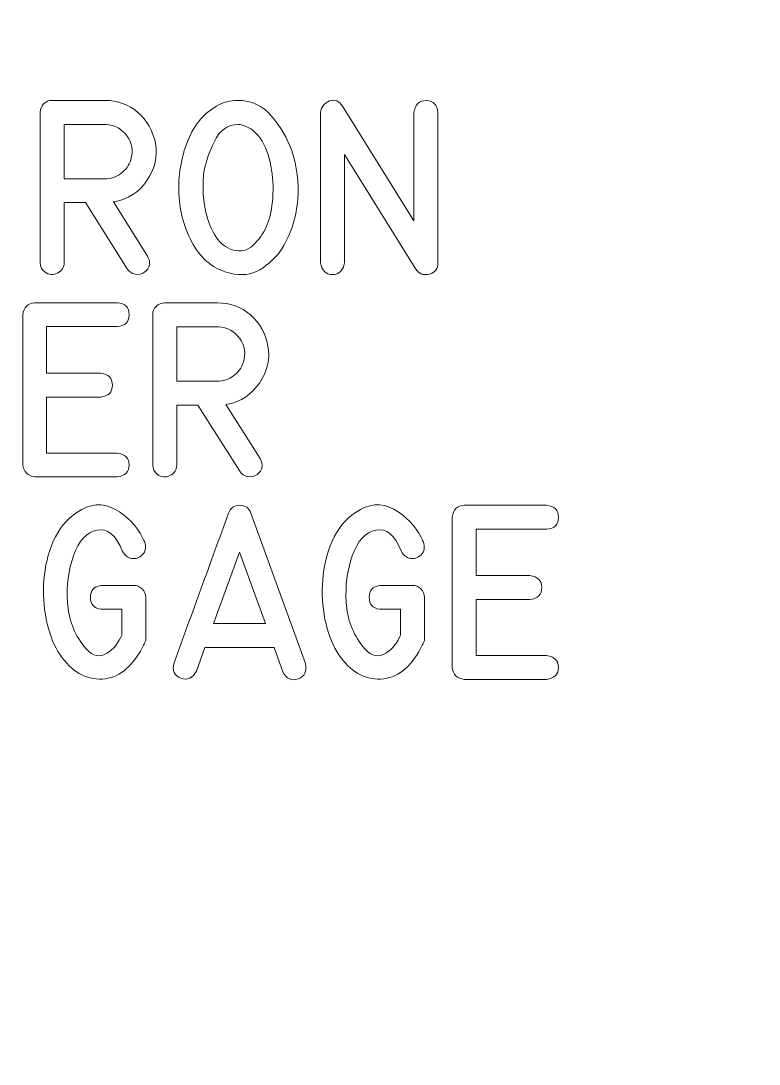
# Model space of a CAD drawing. Header units: millimetres. Extents: x -247 to 282, y -81 to 81.
# Drawn here: x -204.45 to -189.5, y -1.29 to 19.85 of the extents above; entities that cross this region are included whole.
import ezdxf

# ---------------------------------------------------------------- set-up
doc = ezdxf.new("R2010")
doc.units = ezdxf.units.MM
doc.header["$MEASUREMENT"] = 0
doc.layers.add('Engrave', color=7, linetype='Continuous')
doc.layers.add('Indicators', color=7, linetype='Continuous')

msp = doc.modelspace()

# ---------------------------------------------------------------- linework, layer by layer
at = {"layer": 'Engrave', "color": 240, "lineweight": 9}
for points, knots in [([(-201.8882, 15.0863), (-201.8147, 14.9564), (-201.8353, 14.8476), (-201.9499, 14.7588), (-201.9499, 14.7588), (-202.0052, 14.72), (-202.0687, 14.7065), (-202.1404, 14.7195), (-202.1404, 14.7195), (-202.2121, 14.7318), (-202.2645, 14.7677), (-202.298, 14.8259), (-202.298, 14.8259), (-202.298, 14.8259), (-203.147, 16.1682), (-203.147, 16.1682), (-203.147, 16.1682), (-203.147, 16.1682), (-203.578, 16.1682), (-203.578, 16.1682), (-203.578, 16.1682), (-203.578, 16.1682), (-203.578, 14.9552), (-203.578, 14.9552), (-203.578, 14.9552), (-203.578, 14.8553), (-203.6232, 14.7835), (-203.7138, 14.7389), (-203.7138, 14.7389), (-203.8049, 14.6948), (-203.8896, 14.703), (-203.9689, 14.7641), (-203.9689, 14.7641), (-204.0319, 14.8112), (-204.0636, 14.8747), (-204.0636, 14.9552), (-204.0636, 14.9552), (-204.0636, 14.9552), (-204.0636, 17.999), (-204.0636, 17.999), (-204.0636, 17.999), (-204.0636, 18.0655), (-204.0401, 18.1225), (-203.9936, 18.1695), (-203.9936, 18.1695), (-203.9472, 18.2166), (-203.8902, 18.2401), (-203.8225, 18.2401), (-203.8225, 18.2401), (-203.8225, 18.2401), (-202.7531, 18.2401), (-202.7531, 18.2401), (-202.7531, 18.2401), (-202.4955, 18.2401), (-202.2721, 18.1584), (-202.0828, 17.9949), (-202.0828, 17.9949), (-201.8935, 17.8309), (-201.7753, 17.6233), (-201.7294, 17.3717), (-201.7294, 17.3717), (-201.6812, 17.1018), (-201.7383, 16.8496), (-201.9011, 16.615), (-201.9011, 16.615), (-202.0634, 16.3798), (-202.2792, 16.2375), (-202.5479, 16.187), (-202.5479, 16.187), (-202.5479, 16.187), (-202.5808, 16.1817), (-202.5808, 16.1817), (-202.5808, 16.1817), (-202.5808, 16.1817), (-201.8882, 15.0863), (-201.8882, 15.0863)], [0, 0, 0, 0, 0.05, 0.05, 0.05, 0.05, 0.1, 0.1, 0.1, 0.1, 0.15, 0.15, 0.15, 0.15, 0.2, 0.2, 0.2, 0.2, 0.25, 0.25, 0.25, 0.25, 0.3, 0.3, 0.3, 0.3, 0.35, 0.35, 0.35, 0.35, 0.4, 0.4, 0.4, 0.4, 0.45, 0.45, 0.45, 0.45, 0.5, 0.5, 0.5, 0.5, 0.55, 0.55, 0.55, 0.55, 0.6, 0.6, 0.6, 0.6, 0.65, 0.65, 0.65, 0.65, 0.7, 0.7, 0.7, 0.7, 0.75, 0.75, 0.75, 0.75, 0.8, 0.8, 0.8, 0.8, 0.85, 0.85, 0.85, 0.85, 0.9, 0.9, 0.9, 0.9, 1, 1, 1, 1]), ([(-198.9649, 17.2253), (-198.8596, 16.9072), (-198.8196, 16.5774), (-198.8455, 16.2352), (-198.8455, 16.2352), (-198.8714, 15.893), (-198.9654, 15.5808), (-199.1271, 15.298), (-199.1271, 15.298), (-199.2294, 15.1222), (-199.3688, 14.9729), (-199.5458, 14.85), (-199.5458, 14.85), (-199.7227, 14.7271), (-199.9179, 14.6842), (-200.1314, 14.7212), (-200.1314, 14.7212), (-200.4794, 14.7818), (-200.7458, 14.9635), (-200.9304, 15.2651), (-200.9304, 15.2651), (-201.1156, 15.5673), (-201.2214, 15.9036), (-201.2485, 16.274), (-201.2485, 16.274), (-201.2755, 16.6444), (-201.2255, 17.0048), (-201.0985, 17.3564), (-201.0985, 17.3564), (-200.9715, 17.708), (-200.7693, 17.9632), (-200.4912, 18.1231), (-200.4912, 18.1231), (-200.3559, 18.2013), (-200.2137, 18.2401), (-200.0661, 18.2401), (-200.0661, 18.2401), (-199.7833, 18.2401), (-199.5528, 18.1337), (-199.3735, 17.9208), (-199.3735, 17.9208), (-199.1942, 17.7074), (-199.0583, 17.4758), (-198.9649, 17.2253)], [0, 0, 0, 0, 0.0833333, 0.0833333, 0.0833333, 0.0833333, 0.1666667, 0.1666667, 0.1666667, 0.1666667, 0.25, 0.25, 0.25, 0.25, 0.3333333, 0.3333333, 0.3333333, 0.3333333, 0.4166667, 0.4166667, 0.4166667, 0.4166667, 0.5, 0.5, 0.5, 0.5, 0.5833333, 0.5833333, 0.5833333, 0.5833333, 0.6666667, 0.6666667, 0.6666667, 0.6666667, 0.75, 0.75, 0.75, 0.75, 0.8333333, 0.8333333, 0.8333333, 0.8333333, 1, 1, 1, 1]), ([(-196.004, 14.9499), (-196.004, 14.8294), (-196.0622, 14.753), (-196.1786, 14.72), (-196.1786, 14.72), (-196.2956, 14.6877), (-196.3855, 14.7218), (-196.4502, 14.8229), (-196.4502, 14.8229), (-196.4502, 14.8229), (-197.8972, 17.143), (-197.8972, 17.143), (-197.8972, 17.143), (-197.8972, 17.143), (-197.8972, 14.9499), (-197.8972, 14.9499), (-197.8972, 14.9499), (-197.9224, 14.7894), (-198.0036, 14.7089), (-198.1406, 14.7089), (-198.1406, 14.7089), (-198.2781, 14.7089), (-198.3587, 14.7894), (-198.3828, 14.9499), (-198.3828, 14.9499), (-198.3828, 14.9499), (-198.3828, 17.992), (-198.3828, 17.992), (-198.3828, 17.992), (-198.3657, 18.1113), (-198.3046, 18.1901), (-198.1994, 18.2283), (-198.1994, 18.2283), (-198.0941, 18.266), (-198.0065, 18.2301), (-197.9365, 18.1213), (-197.9365, 18.1213), (-197.9365, 18.1213), (-196.4896, 15.7978), (-196.4896, 15.7978), (-196.4896, 15.7978), (-196.4896, 15.7978), (-196.4896, 17.992), (-196.4896, 17.992), (-196.4896, 17.992), (-196.4678, 18.156), (-196.3844, 18.2377), (-196.2391, 18.236), (-196.2391, 18.236), (-196.0939, 18.2342), (-196.0157, 18.1531), (-196.004, 17.992), (-196.004, 17.992), (-196.004, 17.992), (-196.004, 14.9499), (-196.004, 14.9499)], [0, 0, 0, 0, 0.0666667, 0.0666667, 0.0666667, 0.0666667, 0.1333333, 0.1333333, 0.1333333, 0.1333333, 0.2, 0.2, 0.2, 0.2, 0.2666667, 0.2666667, 0.2666667, 0.2666667, 0.3333333, 0.3333333, 0.3333333, 0.3333333, 0.4, 0.4, 0.4, 0.4, 0.4666667, 0.4666667, 0.4666667, 0.4666667, 0.5333333, 0.5333333, 0.5333333, 0.5333333, 0.6, 0.6, 0.6, 0.6, 0.6666667, 0.6666667, 0.6666667, 0.6666667, 0.7333333, 0.7333333, 0.7333333, 0.7333333, 0.8, 0.8, 0.8, 0.8, 0.8666667, 0.8666667, 0.8666667, 0.8666667, 1, 1, 1, 1]), ([(-202.7531, 16.652), (-202.6355, 16.652), (-202.5273, 16.6873), (-202.4279, 16.7591), (-202.4279, 16.7591), (-202.3286, 16.8302), (-202.2621, 16.9231), (-202.2274, 17.0377), (-202.2274, 17.0377), (-202.1733, 17.2147), (-202.198, 17.3746), (-202.3015, 17.5175), (-202.3015, 17.5175), (-202.405, 17.6604), (-202.5473, 17.7392), (-202.7284, 17.7545), (-202.7284, 17.7545), (-202.7284, 17.7545), (-203.578, 17.7545), (-203.578, 17.7545), (-203.578, 17.7545), (-203.578, 17.7545), (-203.578, 16.652), (-203.578, 16.652), (-203.578, 16.652), (-203.578, 16.652), (-202.7531, 16.652), (-202.7531, 16.652)], [0, 0, 0, 0, 0.125, 0.125, 0.125, 0.125, 0.25, 0.25, 0.25, 0.25, 0.375, 0.375, 0.375, 0.375, 0.5, 0.5, 0.5, 0.5, 0.625, 0.625, 0.625, 0.625, 0.75, 0.75, 0.75, 0.75, 1, 1, 1, 1]), ([(-200.052, 17.7509), (-200.2631, 17.7509), (-200.423, 17.6375), (-200.5317, 17.4099), (-200.5317, 17.4099), (-200.6405, 17.1824), (-200.7087, 16.9884), (-200.7375, 16.8278), (-200.7375, 16.8278), (-200.7593, 16.7103), (-200.7675, 16.5686), (-200.7616, 16.4022), (-200.7616, 16.4022), (-200.7558, 16.2358), (-200.7316, 16.0712), (-200.6893, 15.9089), (-200.6893, 15.9089), (-200.647, 15.746), (-200.5829, 15.5996), (-200.4982, 15.4697), (-200.4982, 15.4697), (-200.413, 15.3392), (-200.3019, 15.2527), (-200.1643, 15.2104), (-200.1643, 15.2104), (-200.0032, 15.1598), (-199.8644, 15.1916), (-199.748, 15.3056), (-199.748, 15.3056), (-199.6316, 15.4203), (-199.5434, 15.5414), (-199.4834, 15.6702), (-199.4834, 15.6702), (-199.4229, 15.8025), (-199.3811, 15.9753), (-199.3588, 16.1905), (-199.3588, 16.1905), (-199.3364, 16.4051), (-199.3417, 16.6197), (-199.3741, 16.8337), (-199.3741, 16.8337), (-199.407, 17.0477), (-199.4711, 17.2406), (-199.5663, 17.4123), (-199.5663, 17.4123), (-199.6616, 17.5839), (-199.7974, 17.6933), (-199.9726, 17.7403), (-199.9726, 17.7403), (-199.9955, 17.7474), (-200.022, 17.7509), (-200.052, 17.7509)], [0, 0, 0, 0, 0.0714286, 0.0714286, 0.0714286, 0.0714286, 0.1428571, 0.1428571, 0.1428571, 0.1428571, 0.2142857, 0.2142857, 0.2142857, 0.2142857, 0.2857143, 0.2857143, 0.2857143, 0.2857143, 0.3571429, 0.3571429, 0.3571429, 0.3571429, 0.4285714, 0.4285714, 0.4285714, 0.4285714, 0.5, 0.5, 0.5, 0.5, 0.5714286, 0.5714286, 0.5714286, 0.5714286, 0.6428571, 0.6428571, 0.6428571, 0.6428571, 0.7142857, 0.7142857, 0.7142857, 0.7142857, 0.7857143, 0.7857143, 0.7857143, 0.7857143, 0.8571429, 0.8571429, 0.8571429, 0.8571429, 1, 1, 1, 1]), ([(-202.5043, 13.6564), (-202.5043, 13.6564), (-203.9324, 13.6564), (-203.9324, 13.6564), (-203.9324, 13.6564), (-203.9324, 13.6564), (-203.9324, 12.714), (-203.9324, 12.714), (-203.9324, 12.714), (-203.9324, 12.714), (-202.8435, 12.714), (-202.8435, 12.714), (-202.8435, 12.714), (-202.6807, 12.6899), (-202.5995, 12.6081), (-202.6001, 12.4688), (-202.6001, 12.4688), (-202.6007, 12.3289), (-202.6818, 12.2477), (-202.8435, 12.2248), (-202.8435, 12.2248), (-202.8435, 12.2248), (-203.9324, 12.2248), (-203.9324, 12.2248), (-203.9324, 12.2248), (-203.9324, 12.2248), (-203.9324, 11.093), (-203.9324, 11.093), (-203.9324, 11.093), (-203.9324, 11.093), (-202.5043, 11.093), (-202.5043, 11.093), (-202.5043, 11.093), (-202.3426, 11.0689), (-202.2615, 10.9883), (-202.2615, 10.8502), (-202.2615, 10.8502), (-202.2615, 10.7126), (-202.3426, 10.632), (-202.5043, 10.6091), (-202.5043, 10.6091), (-202.5043, 10.6091), (-204.1717, 10.6091), (-204.1717, 10.6091), (-204.1717, 10.6091), (-204.3152, 10.6273), (-204.3969, 10.7091), (-204.4163, 10.8537), (-204.4163, 10.8537), (-204.4163, 10.8537), (-204.4163, 13.8957), (-204.4163, 13.8957), (-204.4163, 13.8957), (-204.3945, 14.0474), (-204.3128, 14.1274), (-204.1717, 14.1368), (-204.1717, 14.1368), (-204.1717, 14.1368), (-202.5043, 14.1368), (-202.5043, 14.1368), (-202.5043, 14.1368), (-202.3426, 14.1245), (-202.2615, 14.0433), (-202.2621, 13.8946), (-202.2621, 13.8946), (-202.2626, 13.7458), (-202.3438, 13.6664), (-202.5043, 13.6564)], [0, 0, 0, 0, 0.0555556, 0.0555556, 0.0555556, 0.0555556, 0.1111111, 0.1111111, 0.1111111, 0.1111111, 0.1666667, 0.1666667, 0.1666667, 0.1666667, 0.2222222, 0.2222222, 0.2222222, 0.2222222, 0.2777778, 0.2777778, 0.2777778, 0.2777778, 0.3333333, 0.3333333, 0.3333333, 0.3333333, 0.3888889, 0.3888889, 0.3888889, 0.3888889, 0.4444444, 0.4444444, 0.4444444, 0.4444444, 0.5, 0.5, 0.5, 0.5, 0.5555556, 0.5555556, 0.5555556, 0.5555556, 0.6111111, 0.6111111, 0.6111111, 0.6111111, 0.6666667, 0.6666667, 0.6666667, 0.6666667, 0.7222222, 0.7222222, 0.7222222, 0.7222222, 0.7777778, 0.7777778, 0.7777778, 0.7777778, 0.8333333, 0.8333333, 0.8333333, 0.8333333, 0.8888889, 0.8888889, 0.8888889, 0.8888889, 1, 1, 1, 1]), ([(-199.6075, 10.983), (-199.534, 10.8531), (-199.5546, 10.7443), (-199.6692, 10.6555), (-199.6692, 10.6555), (-199.7245, 10.6167), (-199.788, 10.6032), (-199.8597, 10.6162), (-199.8597, 10.6162), (-199.9314, 10.6285), (-199.9838, 10.6644), (-200.0173, 10.7226), (-200.0173, 10.7226), (-200.0173, 10.7226), (-200.8663, 12.0649), (-200.8663, 12.0649), (-200.8663, 12.0649), (-200.8663, 12.0649), (-201.2973, 12.0649), (-201.2973, 12.0649), (-201.2973, 12.0649), (-201.2973, 12.0649), (-201.2973, 10.8519), (-201.2973, 10.8519), (-201.2973, 10.8519), (-201.2973, 10.752), (-201.3425, 10.6802), (-201.4331, 10.6356), (-201.4331, 10.6356), (-201.5242, 10.5915), (-201.6089, 10.5997), (-201.6882, 10.6608), (-201.6882, 10.6608), (-201.7512, 10.7079), (-201.7829, 10.7714), (-201.7829, 10.8519), (-201.7829, 10.8519), (-201.7829, 10.8519), (-201.7829, 13.8957), (-201.7829, 13.8957), (-201.7829, 13.8957), (-201.7829, 13.9622), (-201.7594, 14.0192), (-201.7129, 14.0662), (-201.7129, 14.0662), (-201.6665, 14.1133), (-201.6095, 14.1368), (-201.5418, 14.1368), (-201.5418, 14.1368), (-201.5418, 14.1368), (-200.4724, 14.1368), (-200.4724, 14.1368), (-200.4724, 14.1368), (-200.2148, 14.1368), (-199.9914, 14.0551), (-199.8021, 13.8916), (-199.8021, 13.8916), (-199.6128, 13.7276), (-199.4946, 13.52), (-199.4487, 13.2684), (-199.4487, 13.2684), (-199.4005, 12.9985), (-199.4576, 12.7463), (-199.6204, 12.5117), (-199.6204, 12.5117), (-199.7827, 12.2765), (-199.9985, 12.1342), (-200.2672, 12.0837), (-200.2672, 12.0837), (-200.2672, 12.0837), (-200.3001, 12.0784), (-200.3001, 12.0784), (-200.3001, 12.0784), (-200.3001, 12.0784), (-199.6075, 10.983), (-199.6075, 10.983)], [0, 0, 0, 0, 0.05, 0.05, 0.05, 0.05, 0.1, 0.1, 0.1, 0.1, 0.15, 0.15, 0.15, 0.15, 0.2, 0.2, 0.2, 0.2, 0.25, 0.25, 0.25, 0.25, 0.3, 0.3, 0.3, 0.3, 0.35, 0.35, 0.35, 0.35, 0.4, 0.4, 0.4, 0.4, 0.45, 0.45, 0.45, 0.45, 0.5, 0.5, 0.5, 0.5, 0.55, 0.55, 0.55, 0.55, 0.6, 0.6, 0.6, 0.6, 0.65, 0.65, 0.65, 0.65, 0.7, 0.7, 0.7, 0.7, 0.75, 0.75, 0.75, 0.75, 0.8, 0.8, 0.8, 0.8, 0.85, 0.85, 0.85, 0.85, 0.9, 0.9, 0.9, 0.9, 1, 1, 1, 1]), ([(-200.4724, 12.5487), (-200.3548, 12.5487), (-200.2466, 12.584), (-200.1472, 12.6558), (-200.1472, 12.6558), (-200.0479, 12.7269), (-199.9814, 12.8198), (-199.9467, 12.9344), (-199.9467, 12.9344), (-199.8926, 13.1114), (-199.9173, 13.2713), (-200.0208, 13.4142), (-200.0208, 13.4142), (-200.1243, 13.5571), (-200.2666, 13.6359), (-200.4477, 13.6512), (-200.4477, 13.6512), (-200.4477, 13.6512), (-201.2973, 13.6512), (-201.2973, 13.6512), (-201.2973, 13.6512), (-201.2973, 13.6512), (-201.2973, 12.5487), (-201.2973, 12.5487), (-201.2973, 12.5487), (-201.2973, 12.5487), (-200.4724, 12.5487), (-200.4724, 12.5487)], [0, 0, 0, 0, 0.125, 0.125, 0.125, 0.125, 0.25, 0.25, 0.25, 0.25, 0.375, 0.375, 0.375, 0.375, 0.5, 0.5, 0.5, 0.5, 0.625, 0.625, 0.625, 0.625, 0.75, 0.75, 0.75, 0.75, 1, 1, 1, 1]), ([(-202.8191, 7.9269), (-202.8191, 7.9269), (-202.8344, 7.9286), (-202.8344, 7.9286), (-202.8344, 7.9286), (-202.975, 7.9457), (-203.0449, 8.0257), (-203.0449, 8.1679), (-203.0449, 8.1679), (-203.0449, 8.3102), (-202.975, 8.3902), (-202.8344, 8.4072), (-202.8344, 8.4072), (-202.8344, 8.4072), (-202.8191, 8.4108), (-202.8191, 8.4108), (-202.8191, 8.4108), (-202.8191, 8.4108), (-202.8039, 8.4108), (-202.8039, 8.4108), (-202.8039, 8.4108), (-202.8039, 8.4108), (-202.1683, 8.4108), (-202.1683, 8.4108), (-202.1683, 8.4108), (-202.1013, 8.4108), (-202.0442, 8.3872), (-201.9966, 8.3396), (-201.9966, 8.3396), (-201.949, 8.292), (-201.9255, 8.2344), (-201.9255, 8.1679), (-201.9255, 8.1679), (-201.9255, 8.1679), (-201.9255, 7.2948), (-201.9255, 7.2948), (-201.9255, 7.2948), (-201.9255, 7.2948), (-201.946, 7.2501), (-201.946, 7.2501), (-201.946, 7.2501), (-201.946, 7.2501), (-201.9578, 7.2225), (-201.9578, 7.2225), (-201.9578, 7.2225), (-201.9578, 7.2225), (-201.9701, 7.1966), (-201.9701, 7.1966), (-201.9701, 7.1966), (-201.9701, 7.1966), (-201.9837, 7.1708), (-201.9837, 7.1708), (-201.9837, 7.1708), (-201.9837, 7.1708), (-201.9978, 7.1449), (-201.9978, 7.1449), (-201.9978, 7.1449), (-201.9978, 7.1449), (-202.0095, 7.119), (-202.0095, 7.119), (-202.0095, 7.119), (-202.0095, 7.119), (-202.0237, 7.0932), (-202.0237, 7.0932), (-202.0237, 7.0932), (-202.0237, 7.0932), (-202.0389, 7.0673), (-202.0389, 7.0673), (-202.0389, 7.0673), (-202.2618, 6.6887), (-202.5387, 6.5034), (-202.8691, 6.5117), (-202.8691, 6.5117), (-203.2001, 6.5205), (-203.4777, 6.7075), (-203.7028, 7.0726), (-203.7028, 7.0726), (-203.8098, 7.246), (-203.8886, 7.463), (-203.9404, 7.7246), (-203.9404, 7.7246), (-203.9921, 7.9857), (-204.008, 8.2526), (-203.9868, 8.5254), (-203.9868, 8.5254), (-203.9662, 8.7982), (-203.9027, 9.0575), (-203.7969, 9.3039), (-203.7969, 9.3039), (-203.6905, 9.5502), (-203.5317, 9.746), (-203.3207, 9.8906), (-203.3207, 9.8906), (-203.0561, 10.07), (-202.7992, 10.0905), (-202.5487, 9.9535), (-202.5487, 9.9535), (-202.2982, 9.816), (-202.1113, 9.6237), (-201.9872, 9.3756), (-201.9872, 9.3756), (-201.9872, 9.3756), (-201.9737, 9.348), (-201.9737, 9.348), (-201.9737, 9.348), (-201.9737, 9.348), (-201.9631, 9.3238), (-201.9631, 9.3238), (-201.9631, 9.3238), (-201.9631, 9.3238), (-201.9496, 9.298), (-201.9496, 9.298), (-201.9496, 9.298), (-201.9102, 9.1892), (-201.9255, 9.0998), (-201.9943, 9.031), (-201.9943, 9.031), (-202.0607, 8.9658), (-202.133, 8.9411), (-202.2112, 8.9576), (-202.2112, 8.9576), (-202.2894, 8.9746), (-202.3494, 9.0205), (-202.3923, 9.0963), (-202.3923, 9.0963), (-202.5263, 9.4297), (-202.6992, 9.5749), (-202.9115, 9.532), (-202.9115, 9.532), (-203.1231, 9.4896), (-203.2819, 9.3162), (-203.3877, 9.0122), (-203.3877, 9.0122), (-203.4912, 8.7183), (-203.5317, 8.4019), (-203.51, 8.0639), (-203.51, 8.0639), (-203.4882, 7.7258), (-203.3777, 7.4306), (-203.179, 7.1796), (-203.179, 7.1796), (-203.0426, 7.0038), (-202.9038, 6.9474), (-202.7621, 7.0103), (-202.7621, 7.0103), (-202.621, 7.0738), (-202.5099, 7.1913), (-202.4282, 7.3636), (-202.4282, 7.3636), (-202.4282, 7.3636), (-202.4093, 7.4012), (-202.4093, 7.4012), (-202.4093, 7.4012), (-202.4093, 7.4012), (-202.4093, 7.9269), (-202.4093, 7.9269), (-202.4093, 7.9269), (-202.4093, 7.9269), (-202.8191, 7.9269), (-202.8191, 7.9269)], [0, 0, 0, 0, 0.0243902, 0.0243902, 0.0243902, 0.0243902, 0.0487805, 0.0487805, 0.0487805, 0.0487805, 0.0731707, 0.0731707, 0.0731707, 0.0731707, 0.097561, 0.097561, 0.097561, 0.097561, 0.1219512, 0.1219512, 0.1219512, 0.1219512, 0.1463415, 0.1463415, 0.1463415, 0.1463415, 0.1707317, 0.1707317, 0.1707317, 0.1707317, 0.195122, 0.195122, 0.195122, 0.195122, 0.2195122, 0.2195122, 0.2195122, 0.2195122, 0.2439024, 0.2439024, 0.2439024, 0.2439024, 0.2682927, 0.2682927, 0.2682927, 0.2682927, 0.2926829, 0.2926829, 0.2926829, 0.2926829, 0.3170732, 0.3170732, 0.3170732, 0.3170732, 0.3414634, 0.3414634, 0.3414634, 0.3414634, 0.3658537, 0.3658537, 0.3658537, 0.3658537, 0.3902439, 0.3902439, 0.3902439, 0.3902439, 0.4146341, 0.4146341, 0.4146341, 0.4146341, 0.4390244, 0.4390244, 0.4390244, 0.4390244, 0.4634146, 0.4634146, 0.4634146, 0.4634146, 0.4878049, 0.4878049, 0.4878049, 0.4878049, 0.5121951, 0.5121951, 0.5121951, 0.5121951, 0.5365854, 0.5365854, 0.5365854, 0.5365854, 0.5609756, 0.5609756, 0.5609756, 0.5609756, 0.5853659, 0.5853659, 0.5853659, 0.5853659, 0.6097561, 0.6097561, 0.6097561, 0.6097561, 0.6341463, 0.6341463, 0.6341463, 0.6341463, 0.6585366, 0.6585366, 0.6585366, 0.6585366, 0.6829268, 0.6829268, 0.6829268, 0.6829268, 0.7073171, 0.7073171, 0.7073171, 0.7073171, 0.7317073, 0.7317073, 0.7317073, 0.7317073, 0.7560976, 0.7560976, 0.7560976, 0.7560976, 0.7804878, 0.7804878, 0.7804878, 0.7804878, 0.804878, 0.804878, 0.804878, 0.804878, 0.8292683, 0.8292683, 0.8292683, 0.8292683, 0.8536585, 0.8536585, 0.8536585, 0.8536585, 0.8780488, 0.8780488, 0.8780488, 0.8780488, 0.902439, 0.902439, 0.902439, 0.902439, 0.9268293, 0.9268293, 0.9268293, 0.9268293, 0.9512195, 0.9512195, 0.9512195, 0.9512195, 1, 1, 1, 1]), ([(-201.3517, 6.838), (-201.1682, 7.3448), (-200.9842, 7.851), (-200.8002, 8.3567), (-200.8002, 8.3567), (-200.6155, 8.8623), (-200.4309, 9.3685), (-200.2463, 9.8748), (-200.2463, 9.8748), (-200.2081, 9.9794), (-200.1328, 10.0323), (-200.0205, 10.0335), (-200.0205, 10.0335), (-199.9076, 10.0347), (-199.8318, 9.9818), (-199.793, 9.8748), (-199.793, 9.8748), (-199.793, 9.8748), (-198.6888, 6.8298), (-198.6888, 6.8298), (-198.6888, 6.8298), (-198.6547, 6.6675), (-198.7041, 6.5634), (-198.837, 6.5164), (-198.837, 6.5164), (-198.9705, 6.4688), (-199.0728, 6.5176), (-199.1457, 6.661), (-199.1457, 6.661), (-199.1457, 6.661), (-199.3226, 7.1537), (-199.3226, 7.1537), (-199.3226, 7.1537), (-199.3226, 7.1537), (-200.7267, 7.1537), (-200.7267, 7.1537), (-200.7267, 7.1537), (-200.7267, 7.1537), (-200.8989, 6.6728), (-200.8989, 6.6728), (-200.8989, 6.6728), (-200.9724, 6.5281), (-201.0771, 6.4811), (-201.2123, 6.5311), (-201.2123, 6.5311), (-201.3481, 6.5805), (-201.3946, 6.6834), (-201.3517, 6.838)], [0, 0, 0, 0, 0.0769231, 0.0769231, 0.0769231, 0.0769231, 0.1538462, 0.1538462, 0.1538462, 0.1538462, 0.2307692, 0.2307692, 0.2307692, 0.2307692, 0.3076923, 0.3076923, 0.3076923, 0.3076923, 0.3846154, 0.3846154, 0.3846154, 0.3846154, 0.4615385, 0.4615385, 0.4615385, 0.4615385, 0.5384615, 0.5384615, 0.5384615, 0.5384615, 0.6153846, 0.6153846, 0.6153846, 0.6153846, 0.6923077, 0.6923077, 0.6923077, 0.6923077, 0.7692308, 0.7692308, 0.7692308, 0.7692308, 0.8461538, 0.8461538, 0.8461538, 0.8461538, 1, 1, 1, 1]), ([(-197.1713, 7.9269), (-197.1713, 7.9269), (-197.1866, 7.9286), (-197.1866, 7.9286), (-197.1866, 7.9286), (-197.3272, 7.9457), (-197.3971, 8.0257), (-197.3971, 8.1679), (-197.3971, 8.1679), (-197.3971, 8.3102), (-197.3272, 8.3902), (-197.1866, 8.4072), (-197.1866, 8.4072), (-197.1866, 8.4072), (-197.1713, 8.4108), (-197.1713, 8.4108), (-197.1713, 8.4108), (-197.1713, 8.4108), (-197.1561, 8.4108), (-197.1561, 8.4108), (-197.1561, 8.4108), (-197.1561, 8.4108), (-196.5205, 8.4108), (-196.5205, 8.4108), (-196.5205, 8.4108), (-196.4535, 8.4108), (-196.3964, 8.3872), (-196.3488, 8.3396), (-196.3488, 8.3396), (-196.3012, 8.292), (-196.2777, 8.2344), (-196.2777, 8.1679), (-196.2777, 8.1679), (-196.2777, 8.1679), (-196.2777, 7.2948), (-196.2777, 7.2948), (-196.2777, 7.2948), (-196.2777, 7.2948), (-196.2982, 7.2501), (-196.2982, 7.2501), (-196.2982, 7.2501), (-196.2982, 7.2501), (-196.31, 7.2225), (-196.31, 7.2225), (-196.31, 7.2225), (-196.31, 7.2225), (-196.3223, 7.1966), (-196.3223, 7.1966), (-196.3223, 7.1966), (-196.3223, 7.1966), (-196.3359, 7.1708), (-196.3359, 7.1708), (-196.3359, 7.1708), (-196.3359, 7.1708), (-196.35, 7.1449), (-196.35, 7.1449), (-196.35, 7.1449), (-196.35, 7.1449), (-196.3617, 7.119), (-196.3617, 7.119), (-196.3617, 7.119), (-196.3617, 7.119), (-196.3759, 7.0932), (-196.3759, 7.0932), (-196.3759, 7.0932), (-196.3759, 7.0932), (-196.3911, 7.0673), (-196.3911, 7.0673), (-196.3911, 7.0673), (-196.614, 6.6887), (-196.8909, 6.5034), (-197.2213, 6.5117), (-197.2213, 6.5117), (-197.5523, 6.5205), (-197.8299, 6.7075), (-198.055, 7.0726), (-198.055, 7.0726), (-198.162, 7.246), (-198.2408, 7.463), (-198.2926, 7.7246), (-198.2926, 7.7246), (-198.3443, 7.9857), (-198.3602, 8.2526), (-198.339, 8.5254), (-198.339, 8.5254), (-198.3184, 8.7982), (-198.2549, 9.0575), (-198.1491, 9.3039), (-198.1491, 9.3039), (-198.0427, 9.5502), (-197.8839, 9.746), (-197.6729, 9.8906), (-197.6729, 9.8906), (-197.4083, 10.07), (-197.1514, 10.0905), (-196.9009, 9.9535), (-196.9009, 9.9535), (-196.6504, 9.816), (-196.4635, 9.6237), (-196.3394, 9.3756), (-196.3394, 9.3756), (-196.3394, 9.3756), (-196.3259, 9.348), (-196.3259, 9.348), (-196.3259, 9.348), (-196.3259, 9.348), (-196.3153, 9.3238), (-196.3153, 9.3238), (-196.3153, 9.3238), (-196.3153, 9.3238), (-196.3018, 9.298), (-196.3018, 9.298), (-196.3018, 9.298), (-196.2624, 9.1892), (-196.2777, 9.0998), (-196.3465, 9.031), (-196.3465, 9.031), (-196.4129, 8.9658), (-196.4852, 8.9411), (-196.5634, 8.9576), (-196.5634, 8.9576), (-196.6416, 8.9746), (-196.7016, 9.0205), (-196.7445, 9.0963), (-196.7445, 9.0963), (-196.8785, 9.4297), (-197.0514, 9.5749), (-197.2637, 9.532), (-197.2637, 9.532), (-197.4753, 9.4896), (-197.6341, 9.3162), (-197.7399, 9.0122), (-197.7399, 9.0122), (-197.8434, 8.7183), (-197.8839, 8.4019), (-197.8622, 8.0639), (-197.8622, 8.0639), (-197.8404, 7.7258), (-197.7299, 7.4306), (-197.5312, 7.1796), (-197.5312, 7.1796), (-197.3948, 7.0038), (-197.256, 6.9474), (-197.1143, 7.0103), (-197.1143, 7.0103), (-196.9732, 7.0738), (-196.8621, 7.1913), (-196.7804, 7.3636), (-196.7804, 7.3636), (-196.7804, 7.3636), (-196.7615, 7.4012), (-196.7615, 7.4012), (-196.7615, 7.4012), (-196.7615, 7.4012), (-196.7615, 7.9269), (-196.7615, 7.9269), (-196.7615, 7.9269), (-196.7615, 7.9269), (-197.1713, 7.9269), (-197.1713, 7.9269)], [0, 0, 0, 0, 0.0243902, 0.0243902, 0.0243902, 0.0243902, 0.0487805, 0.0487805, 0.0487805, 0.0487805, 0.0731707, 0.0731707, 0.0731707, 0.0731707, 0.097561, 0.097561, 0.097561, 0.097561, 0.1219512, 0.1219512, 0.1219512, 0.1219512, 0.1463415, 0.1463415, 0.1463415, 0.1463415, 0.1707317, 0.1707317, 0.1707317, 0.1707317, 0.195122, 0.195122, 0.195122, 0.195122, 0.2195122, 0.2195122, 0.2195122, 0.2195122, 0.2439024, 0.2439024, 0.2439024, 0.2439024, 0.2682927, 0.2682927, 0.2682927, 0.2682927, 0.2926829, 0.2926829, 0.2926829, 0.2926829, 0.3170732, 0.3170732, 0.3170732, 0.3170732, 0.3414634, 0.3414634, 0.3414634, 0.3414634, 0.3658537, 0.3658537, 0.3658537, 0.3658537, 0.3902439, 0.3902439, 0.3902439, 0.3902439, 0.4146341, 0.4146341, 0.4146341, 0.4146341, 0.4390244, 0.4390244, 0.4390244, 0.4390244, 0.4634146, 0.4634146, 0.4634146, 0.4634146, 0.4878049, 0.4878049, 0.4878049, 0.4878049, 0.5121951, 0.5121951, 0.5121951, 0.5121951, 0.5365854, 0.5365854, 0.5365854, 0.5365854, 0.5609756, 0.5609756, 0.5609756, 0.5609756, 0.5853659, 0.5853659, 0.5853659, 0.5853659, 0.6097561, 0.6097561, 0.6097561, 0.6097561, 0.6341463, 0.6341463, 0.6341463, 0.6341463, 0.6585366, 0.6585366, 0.6585366, 0.6585366, 0.6829268, 0.6829268, 0.6829268, 0.6829268, 0.7073171, 0.7073171, 0.7073171, 0.7073171, 0.7317073, 0.7317073, 0.7317073, 0.7317073, 0.7560976, 0.7560976, 0.7560976, 0.7560976, 0.7804878, 0.7804878, 0.7804878, 0.7804878, 0.804878, 0.804878, 0.804878, 0.804878, 0.8292683, 0.8292683, 0.8292683, 0.8292683, 0.8536585, 0.8536585, 0.8536585, 0.8536585, 0.8780488, 0.8780488, 0.8780488, 0.8780488, 0.902439, 0.902439, 0.902439, 0.902439, 0.9268293, 0.9268293, 0.9268293, 0.9268293, 0.9512195, 0.9512195, 0.9512195, 0.9512195, 1, 1, 1, 1]), ([(-193.8042, 9.5531), (-193.8042, 9.5531), (-195.2323, 9.5531), (-195.2323, 9.5531), (-195.2323, 9.5531), (-195.2323, 9.5531), (-195.2323, 8.6107), (-195.2323, 8.6107), (-195.2323, 8.6107), (-195.2323, 8.6107), (-194.1434, 8.6107), (-194.1434, 8.6107), (-194.1434, 8.6107), (-193.9806, 8.5866), (-193.8994, 8.5048), (-193.9, 8.3655), (-193.9, 8.3655), (-193.9006, 8.2256), (-193.9817, 8.1444), (-194.1434, 8.1215), (-194.1434, 8.1215), (-194.1434, 8.1215), (-195.2323, 8.1215), (-195.2323, 8.1215), (-195.2323, 8.1215), (-195.2323, 8.1215), (-195.2323, 6.9897), (-195.2323, 6.9897), (-195.2323, 6.9897), (-195.2323, 6.9897), (-193.8042, 6.9897), (-193.8042, 6.9897), (-193.8042, 6.9897), (-193.6425, 6.9656), (-193.5614, 6.885), (-193.5614, 6.7469), (-193.5614, 6.7469), (-193.5614, 6.6093), (-193.6425, 6.5287), (-193.8042, 6.5058), (-193.8042, 6.5058), (-193.8042, 6.5058), (-195.4716, 6.5058), (-195.4716, 6.5058), (-195.4716, 6.5058), (-195.6151, 6.524), (-195.6968, 6.6058), (-195.7162, 6.7504), (-195.7162, 6.7504), (-195.7162, 6.7504), (-195.7162, 9.7924), (-195.7162, 9.7924), (-195.7162, 9.7924), (-195.6944, 9.9441), (-195.6127, 10.0241), (-195.4716, 10.0335), (-195.4716, 10.0335), (-195.4716, 10.0335), (-193.8042, 10.0335), (-193.8042, 10.0335), (-193.8042, 10.0335), (-193.6425, 10.0212), (-193.5614, 9.94), (-193.562, 9.7913), (-193.562, 9.7913), (-193.5625, 9.6425), (-193.6437, 9.5631), (-193.8042, 9.5531)], [0, 0, 0, 0, 0.0555556, 0.0555556, 0.0555556, 0.0555556, 0.1111111, 0.1111111, 0.1111111, 0.1111111, 0.1666667, 0.1666667, 0.1666667, 0.1666667, 0.2222222, 0.2222222, 0.2222222, 0.2222222, 0.2777778, 0.2777778, 0.2777778, 0.2777778, 0.3333333, 0.3333333, 0.3333333, 0.3333333, 0.3888889, 0.3888889, 0.3888889, 0.3888889, 0.4444444, 0.4444444, 0.4444444, 0.4444444, 0.5, 0.5, 0.5, 0.5, 0.5555556, 0.5555556, 0.5555556, 0.5555556, 0.6111111, 0.6111111, 0.6111111, 0.6111111, 0.6666667, 0.6666667, 0.6666667, 0.6666667, 0.7222222, 0.7222222, 0.7222222, 0.7222222, 0.7777778, 0.7777778, 0.7777778, 0.7777778, 0.8333333, 0.8333333, 0.8333333, 0.8333333, 0.8888889, 0.8888889, 0.8888889, 0.8888889, 1, 1, 1, 1]), ([(-199.4984, 7.6376), (-199.4984, 7.6376), (-200.0223, 9.0845), (-200.0223, 9.0845), (-200.0223, 9.0845), (-200.0223, 9.0845), (-200.5491, 7.6376), (-200.5491, 7.6376), (-200.5491, 7.6376), (-200.5491, 7.6376), (-199.4984, 7.6376), (-199.4984, 7.6376)], [0, 0, 0, 0, 0.25, 0.25, 0.25, 0.25, 0.5, 0.5, 0.5, 0.5, 1, 1, 1, 1]), ([(-200.0223, 9.0845), (-200.0223, 9.0845), (-199.4984, 7.6376), (-199.4984, 7.6376), (-199.4984, 7.6376), (-199.4984, 7.6376), (-200.0223, 9.0845), (-200.0223, 9.0845)], [0, 0, 0, 0, 0.3333333, 0.3333333, 0.3333333, 0.3333333, 1, 1, 1, 1])]:
    msp.add_open_spline(points, degree=3, knots=knots, dxfattribs=at)
at = {"layer": 'Indicators', "color": 250, "lineweight": 9}
msp.add_open_spline([(-245.5546, -60.675), (-245.9526, -60.6748), (-246.3343, -60.5164), (-246.6156, -60.2347), (-246.6156, -60.2347), (-246.8969, -59.9531), (-247.0548, -59.5731), (-247.0546, -59.175), (-247.0546, -59.175), (-247.0546, -59.175), (-247.0546, 59.175), (-247.0546, 59.175), (-247.0546, 59.175), (-247.0543, 59.5731), (-246.8959, 59.9547), (-246.6143, 60.236), (-246.6143, 60.236), (-246.3326, 60.5173), (-245.9526, 60.6752), (-245.5546, 60.675), (-245.5546, 60.675), (-245.5546, 60.675), (-243.0921, 60.675), (-243.0921, 60.675), (-243.0921, 60.675), (-240.9485, 60.675), (-238.9677, 61.8186), (-237.8959, 63.675), (-237.8959, 63.675), (-236.8241, 65.5314), (-236.8241, 67.8186), (-237.8959, 69.675), (-237.8959, 69.675), (-238.9677, 71.5314), (-240.9485, 72.675), (-243.0921, 72.675), (-243.0921, 72.675), (-243.0921, 72.675), (-245.5546, 72.675), (-245.5546, 72.675), (-245.5546, 72.675), (-245.9526, 72.6752), (-246.3343, 72.8336), (-246.6156, 73.1153), (-246.6156, 73.1153), (-246.8969, 73.3969), (-247.0548, 73.7769), (-247.0546, 74.175), (-247.0546, 74.175), (-247.0546, 74.175), (-247.0546, 78.6625), (-247.0546, 78.6625), (-247.0546, 78.6625), (-247.0543, 79.0606), (-246.8959, 79.4422), (-246.6143, 79.7235), (-246.6143, 79.7235), (-246.3326, 80.0048), (-245.9526, 80.1627), (-245.5546, 80.1625), (-245.5546, 80.1625), (-245.5546, 80.1625), (-104.1046, 80.1625), (-104.1046, 80.1625), (-104.1046, 80.1625), (-103.7065, 80.1622), (-103.3248, 80.0038), (-103.0435, 79.7222), (-103.0435, 79.7222), (-102.7622, 79.4405), (-102.6043, 79.0606), (-102.6046, 78.6625), (-102.6046, 78.6625), (-102.6046, 78.6625), (-102.6046, 74.175), (-102.6046, 74.175), (-102.6046, 74.175), (-102.6048, 73.7769), (-102.7632, 73.3952), (-103.0449, 73.1139), (-103.0449, 73.1139), (-103.3265, 72.8326), (-103.7065, 72.6747), (-104.1046, 72.675), (-104.1046, 72.675), (-104.1046, 72.675), (-106.5671, 72.675), (-106.5671, 72.675), (-106.5671, 72.675), (-108.7107, 72.675), (-110.6914, 71.5314), (-111.7632, 69.675), (-111.7632, 69.675), (-112.835, 67.8186), (-112.835, 65.5314), (-111.7632, 63.675), (-111.7632, 63.675), (-110.6914, 61.8186), (-108.7107, 60.675), (-106.5671, 60.675), (-106.5671, 60.675), (-106.5671, 60.675), (-104.1046, 60.675), (-104.1046, 60.675), (-104.1046, 60.675), (-103.7065, 60.6747), (-103.3248, 60.5163), (-103.0435, 60.2347), (-103.0435, 60.2347), (-102.7622, 59.953), (-102.6043, 59.5731), (-102.6046, 59.175), (-102.6046, 59.175), (-102.6046, 59.175), (-102.6046, -59.175), (-102.6046, -59.175), (-102.6046, -59.175), (-102.6048, -59.5731), (-102.7632, -59.9548), (-103.0449, -60.2361), (-103.0449, -60.2361), (-103.3265, -60.5174), (-103.7065, -60.6753), (-104.1046, -60.675), (-104.1046, -60.675), (-104.1046, -60.675), (-106.5671, -60.675), (-106.5671, -60.675), (-106.5671, -60.675), (-108.7107, -60.675), (-110.6914, -61.8186), (-111.7632, -63.675), (-111.7632, -63.675), (-112.835, -65.5314), (-112.835, -67.8186), (-111.7632, -69.675), (-111.7632, -69.675), (-110.6914, -71.5314), (-108.7107, -72.675), (-106.5671, -72.675), (-106.5671, -72.675), (-106.5671, -72.675), (-104.1046, -72.675), (-104.1046, -72.675), (-104.1046, -72.675), (-103.7065, -72.6753), (-103.3248, -72.8337), (-103.0435, -73.1153), (-103.0435, -73.1153), (-102.7622, -73.397), (-102.6043, -73.7769), (-102.6046, -74.175), (-102.6046, -74.175), (-102.6046, -74.175), (-102.6046, -78.6625), (-102.6046, -78.6625), (-102.6046, -78.6625), (-102.6048, -79.0606), (-102.7632, -79.4423), (-103.0449, -79.7236), (-103.0449, -79.7236), (-103.3265, -80.0049), (-103.7065, -80.1628), (-104.1046, -80.1625), (-104.1046, -80.1625), (-104.1046, -80.1625), (-245.5546, -80.1625), (-245.5546, -80.1625), (-245.5546, -80.1625), (-245.9526, -80.1623), (-246.3343, -80.0039), (-246.6156, -79.7222), (-246.6156, -79.7222), (-246.8969, -79.4406), (-247.0548, -79.0606), (-247.0546, -78.6625), (-247.0546, -78.6625), (-247.0546, -78.6625), (-247.0546, -74.175), (-247.0546, -74.175), (-247.0546, -74.175), (-247.0543, -73.7769), (-246.8959, -73.3953), (-246.6143, -73.114), (-246.6143, -73.114), (-246.3326, -72.8327), (-245.9526, -72.6748), (-245.5546, -72.675), (-245.5546, -72.675), (-245.5546, -72.675), (-243.0921, -72.675), (-243.0921, -72.675), (-243.0921, -72.675), (-240.9485, -72.675), (-238.9677, -71.5314), (-237.8959, -69.675), (-237.8959, -69.675), (-236.8241, -67.8186), (-236.8241, -65.5314), (-237.8959, -63.675), (-237.8959, -63.675), (-238.9677, -61.8186), (-240.9485, -60.675), (-243.0921, -60.675), (-243.0921, -60.675), (-243.0921, -60.675), (-245.5546, -60.675), (-245.5546, -60.675)], degree=3, knots=[0, 0, 0, 0, 0.0188679, 0.0188679, 0.0188679, 0.0188679, 0.0377358, 0.0377358, 0.0377358, 0.0377358, 0.0566038, 0.0566038, 0.0566038, 0.0566038, 0.0754717, 0.0754717, 0.0754717, 0.0754717, 0.0943396, 0.0943396, 0.0943396, 0.0943396, 0.1132075, 0.1132075, 0.1132075, 0.1132075, 0.1320755, 0.1320755, 0.1320755, 0.1320755, 0.1509434, 0.1509434, 0.1509434, 0.1509434, 0.1698113, 0.1698113, 0.1698113, 0.1698113, 0.1886792, 0.1886792, 0.1886792, 0.1886792, 0.2075472, 0.2075472, 0.2075472, 0.2075472, 0.2264151, 0.2264151, 0.2264151, 0.2264151, 0.245283, 0.245283, 0.245283, 0.245283, 0.2641509, 0.2641509, 0.2641509, 0.2641509, 0.2830189, 0.2830189, 0.2830189, 0.2830189, 0.3018868, 0.3018868, 0.3018868, 0.3018868, 0.3207547, 0.3207547, 0.3207547, 0.3207547, 0.3396226, 0.3396226, 0.3396226, 0.3396226, 0.3584906, 0.3584906, 0.3584906, 0.3584906, 0.3773585, 0.3773585, 0.3773585, 0.3773585, 0.3962264, 0.3962264, 0.3962264, 0.3962264, 0.4150943, 0.4150943, 0.4150943, 0.4150943, 0.4339623, 0.4339623, 0.4339623, 0.4339623, 0.4528302, 0.4528302, 0.4528302, 0.4528302, 0.4716981, 0.4716981, 0.4716981, 0.4716981, 0.490566, 0.490566, 0.490566, 0.490566, 0.509434, 0.509434, 0.509434, 0.509434, 0.5283019, 0.5283019, 0.5283019, 0.5283019, 0.5471698, 0.5471698, 0.5471698, 0.5471698, 0.5660377, 0.5660377, 0.5660377, 0.5660377, 0.5849057, 0.5849057, 0.5849057, 0.5849057, 0.6037736, 0.6037736, 0.6037736, 0.6037736, 0.6226415, 0.6226415, 0.6226415, 0.6226415, 0.6415094, 0.6415094, 0.6415094, 0.6415094, 0.6603774, 0.6603774, 0.6603774, 0.6603774, 0.6792453, 0.6792453, 0.6792453, 0.6792453, 0.6981132, 0.6981132, 0.6981132, 0.6981132, 0.7169811, 0.7169811, 0.7169811, 0.7169811, 0.7358491, 0.7358491, 0.7358491, 0.7358491, 0.754717, 0.754717, 0.754717, 0.754717, 0.7735849, 0.7735849, 0.7735849, 0.7735849, 0.7924528, 0.7924528, 0.7924528, 0.7924528, 0.8113208, 0.8113208, 0.8113208, 0.8113208, 0.8301887, 0.8301887, 0.8301887, 0.8301887, 0.8490566, 0.8490566, 0.8490566, 0.8490566, 0.8679245, 0.8679245, 0.8679245, 0.8679245, 0.8867925, 0.8867925, 0.8867925, 0.8867925, 0.9056604, 0.9056604, 0.9056604, 0.9056604, 0.9245283, 0.9245283, 0.9245283, 0.9245283, 0.9433962, 0.9433962, 0.9433962, 0.9433962, 0.9622642, 0.9622642, 0.9622642, 0.9622642, 1, 1, 1, 1], dxfattribs=at)

doc.saveas('drawing.dxf')
